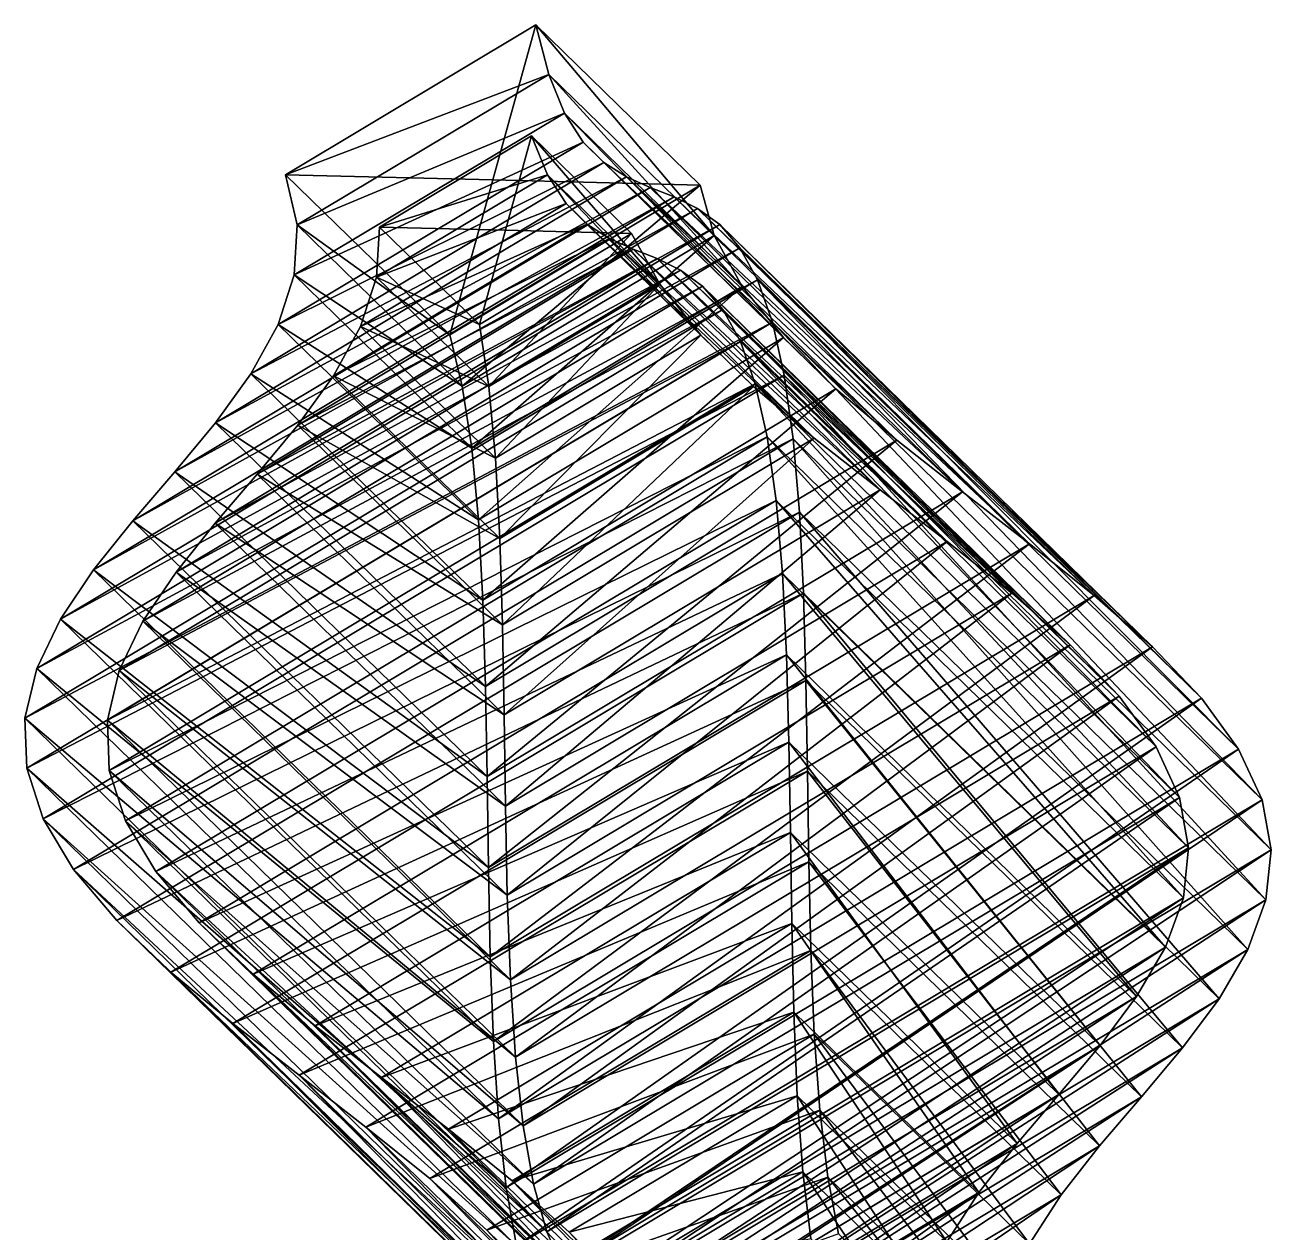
# Model space of a CAD drawing. Header units: metres. Extents: x -195 to 96, y -63 to 378.
# Drawn here: x -195.2 to 96.4, y 95.4 to 377.7 of the extents above; entities that cross this region are included whole.
import ezdxf

# ---------------------------------------------------------------- set-up
doc = ezdxf.new("R2010")
doc.units = ezdxf.units.M

msp = doc.modelspace()

# ---------------------------------------------------------------- linework, layer by layer
for points in [[(-72.63455, 366.15753, -1458.3612), (-134.2084, 342.68814, -1490.575), (-75.648544, 377.71954, -1470.4575), (-75.648445, 377.71964, -1470.4574)], [(-134.2084, 342.68814, -1490.575), (-85.699776, 341.45477, -1503.8406), (-75.648544, 377.71954, -1470.4575), (-75.648445, 377.71964, -1470.4574)], [(-75.648544, 377.71954, -1470.4575), (-85.699776, 341.45477, -1503.8406), (-37.19115, 340.2214, -1517.1061), (-37.19105, 340.2215, -1517.106)], [(-72.63455, 366.15753, -1458.3612), (-75.648544, 377.71954, -1470.4575), (-33.952053, 328.4399, -1505.2827), (-33.951954, 328.44, -1505.2826)], [(-33.952053, 328.4399, -1505.2827), (-75.648544, 377.71954, -1470.4575), (-37.19115, 340.2214, -1517.1061), (-37.19105, 340.2215, -1517.106)], [(-131.53717, 330.92105, -1478.5964), (-134.2084, 342.68814, -1490.575), (-72.63455, 366.15753, -1458.3612), (-72.63445, 366.15762, -1458.3611)], [(-68.92895, 357.0908, -1443.9678), (-131.53717, 330.92105, -1478.5964), (-72.63455, 366.15753, -1458.3612), (-72.63445, 366.15762, -1458.3611)], [(-68.92895, 357.0908, -1443.9678), (-72.63455, 366.15753, -1458.3612), (-27.375156, 316.5735, -1494.3723), (-27.375057, 316.57358, -1494.3722)], [(-27.375156, 316.5735, -1494.3723), (-72.63455, 366.15753, -1458.3612), (-33.952053, 328.4399, -1505.2827), (-33.951954, 328.44, -1505.2826)], [(-64.584305, 350.32968, -1427.452), (-132.20375, 319.23883, -1465.705), (-68.92895, 357.0908, -1443.9678), (-68.92885, 357.09088, -1443.9677)], [(-132.20375, 319.23883, -1465.705), (-131.53717, 330.92105, -1478.5964), (-68.92895, 357.0908, -1443.9678), (-68.92885, 357.09088, -1443.9677)], [(-64.584305, 350.32968, -1427.452), (-68.92895, 357.0908, -1443.9678), (-17.714214, 304.6287, -1484.3052), (-17.714115, 304.62878, -1484.305)], [(-17.714214, 304.6287, -1484.3052), (-68.92895, 357.0908, -1443.9678), (-27.375156, 316.5735, -1494.3723), (-27.375057, 316.57358, -1494.3722)], [(-59.698006, 345.52295, -1409.1372), (-135.95435, 307.63504, -1451.9702), (-64.584305, 350.32968, -1427.452), (-64.584206, 350.32977, -1427.4519)], [(-135.95435, 307.63504, -1451.9702), (-132.20375, 319.23883, -1465.705), (-64.584305, 350.32968, -1427.452), (-64.584206, 350.32977, -1427.4519)], [(-72.92507, 342.6728, -1457.24), (-112.25133, 330.4307, -1483.8704), (-76.63068, 351.73953, -1471.6334), (-76.63058, 351.73962, -1471.6333)], [(-112.25133, 330.4307, -1483.8704), (-82.74461, 329.68048, -1491.9396), (-76.63068, 351.73953, -1471.6334), (-76.63058, 351.73962, -1471.6333)], [(-76.63068, 351.73953, -1471.6334), (-82.74461, 329.68048, -1491.9396), (-53.2379, 328.93027, -1500.0088), (-53.2378, 328.93036, -1500.0087)], [(-72.92507, 342.6728, -1457.24), (-76.63068, 351.73953, -1471.6334), (-46.661003, 317.06384, -1489.0981), (-46.660904, 317.06393, -1489.098)], [(-46.661003, 317.06384, -1489.0981), (-76.63068, 351.73953, -1471.6334), (-53.2379, 328.93027, -1500.0088), (-53.2378, 328.93036, -1500.0087)], [(-59.698006, 345.52295, -1409.1372), (-64.584305, 350.32968, -1427.452), (-5.439102, 292.61743, -1474.9529), (-5.439002, 292.61752, -1474.9528)], [(-5.439102, 292.61743, -1474.9529), (-64.584305, 350.32968, -1427.452), (-17.714214, 304.6287, -1484.3052), (-17.714115, 304.62878, -1484.305)], [(-54.405342, 342.18228, -1389.4728), (-142.31914, 296.0977, -1437.5205), (-59.698006, 345.52295, -1409.1372), (-59.697906, 345.52304, -1409.1371)], [(-142.31914, 296.0977, -1437.5205), (-135.95435, 307.63504, -1451.9702), (-59.698006, 345.52295, -1409.1372), (-59.697906, 345.52304, -1409.1371)], [(-54.405342, 342.18228, -1389.4728), (-59.698006, 345.52295, -1409.1372), (8.797157, 280.5563, -1466.137), (8.797257, 280.5564, -1466.1368)], [(8.797157, 280.5563, -1466.137), (-59.698006, 345.52295, -1409.1372), (-5.439102, 292.61743, -1474.9529), (-5.439002, 292.61752, -1474.9528)], [(-48.870102, 339.7169, -1369.0027), (-150.64508, 284.6102, -1422.5345), (-54.405342, 342.18228, -1389.4728), (-54.405243, 342.18237, -1389.4727)], [(-150.64508, 284.6102, -1422.5345), (-142.31914, 296.0977, -1437.5205), (-54.405342, 342.18228, -1389.4728), (-54.405243, 342.18237, -1389.4727)], [(-131.53717, 330.92105, -1478.5964), (-95.75101, 305.19, -1537.2235), (-134.2084, 342.68814, -1490.575), (-134.2083, 342.68823, -1490.5748)], [(-95.75101, 305.19, -1537.2235), (-85.699776, 341.45477, -1503.8406), (-134.2084, 342.68814, -1490.575), (-134.2083, 342.68823, -1490.5748)], [(-68.58043, 335.9117, -1440.7244), (-112.9179, 318.74847, -1470.979), (-72.92507, 342.6728, -1457.24), (-72.92497, 342.67288, -1457.2399)], [(-112.9179, 318.74847, -1470.979), (-112.25133, 330.4307, -1483.8704), (-72.92507, 342.6728, -1457.24), (-72.92497, 342.67288, -1457.2399)], [(-37.19115, 340.2214, -1517.1061), (-85.699776, 341.45477, -1503.8406), (-95.75101, 305.19, -1537.2235), (-95.75091, 305.1901, -1537.2234)], [(-68.58043, 335.9117, -1440.7244), (-72.92507, 342.6728, -1457.24), (-37.00006, 305.11905, -1479.031), (-36.99996, 305.11914, -1479.0309)], [(-37.00006, 305.11905, -1479.031), (-72.92507, 342.6728, -1457.24), (-46.661003, 317.06384, -1489.0981), (-46.660904, 317.06393, -1489.098)], [(-48.870102, 339.7169, -1369.0027), (-54.405342, 342.18228, -1389.4728), (24.204117, 268.46542, -1457.6411), (24.204216, 268.4655, -1457.641)], [(24.204117, 268.46542, -1457.6411), (-54.405342, 342.18228, -1389.4728), (8.797157, 280.5563, -1466.137), (8.797257, 280.5564, -1466.1368)], [(-43.273064, 337.47446, -1348.3274), (-160.1417, 273.1525, -1407.2284), (-48.870102, 339.7169, -1369.0027), (-48.870003, 339.71698, -1369.0026)], [(-160.1417, 273.1525, -1407.2284), (-150.64508, 284.6102, -1422.5345), (-48.870102, 339.7169, -1369.0027), (-48.870003, 339.71698, -1369.0026)], [(-92.85468, 293.20343, -1525.518), (-37.19115, 340.2214, -1517.1061), (-95.75101, 305.19, -1537.2235), (-95.75091, 305.1901, -1537.2234)], [(-33.952053, 328.4399, -1505.2827), (-37.19115, 340.2214, -1517.1061), (-92.85468, 293.20343, -1525.518), (-92.85458, 293.20352, -1525.5178)], [(-43.273064, 337.47446, -1348.3274), (-48.870102, 339.7169, -1369.0027), (39.90931, 256.36694, -1449.2269), (39.90941, 256.36703, -1449.2268)], [(39.90931, 256.36694, -1449.2269), (-48.870102, 339.7169, -1369.0027), (24.204117, 268.46542, -1457.6411), (24.204216, 268.4655, -1457.641)], [(-37.799347, 334.78705, -1328.0615), (-169.93655, 261.7024, -1391.8408), (-43.273064, 337.47446, -1348.3274), (-43.272964, 337.47455, -1348.3273)], [(-169.93655, 261.7024, -1391.8408), (-160.1417, 273.1525, -1407.2284), (-43.273064, 337.47446, -1348.3274), (-43.272964, 337.47455, -1348.3273)], [(-63.69413, 331.10495, -1422.4094), (-116.6685, 307.14468, -1457.2443), (-68.58043, 335.9117, -1440.7244), (-68.58033, 335.9118, -1440.7242)], [(-116.6685, 307.14468, -1457.2443), (-112.9179, 318.74847, -1470.979), (-68.58043, 335.9117, -1440.7244), (-68.58033, 335.9118, -1440.7242)], [(-63.69413, 331.10495, -1422.4094), (-68.58043, 335.9117, -1440.7244), (-24.724949, 293.1078, -1469.6788), (-24.72485, 293.10788, -1469.6787)], [(-24.724949, 293.1078, -1469.6788), (-68.58043, 335.9117, -1440.7244), (-37.00006, 305.11905, -1479.031), (-36.99996, 305.11914, -1479.0309)], [(-37.799347, 334.78705, -1328.0615), (-43.273064, 337.47446, -1348.3274), (55.019367, 244.28358, -1440.6499), (55.019466, 244.28369, -1440.6498)], [(55.019367, 244.28358, -1440.6499), (-43.273064, 337.47446, -1348.3274), (39.90931, 256.36694, -1449.2269), (39.90941, 256.36703, -1449.2268)], [(-32.625412, 331.01807, -1308.7914), (-179.13629, 250.23714, -1376.6158), (-37.799347, 334.78705, -1328.0615), (-37.799248, 334.78714, -1328.0614)], [(-179.13629, 250.23714, -1376.6158), (-169.93655, 261.7024, -1391.8408), (-37.799347, 334.78705, -1328.0615), (-37.799248, 334.78714, -1328.0614)], [(-32.625412, 331.01807, -1308.7914), (-37.799347, 334.78705, -1328.0615), (68.68261, 232.23701, -1431.6772), (68.68271, 232.23712, -1431.6771)], [(68.68261, 232.23701, -1431.6772), (-37.799347, 334.78705, -1328.0615), (55.019367, 244.28358, -1440.6499), (55.019466, 244.28369, -1440.6498)], [(-27.906729, 325.6065, -1291.0333), (-186.88919, 238.73508, -1361.7865), (-32.625412, 331.01807, -1308.7914), (-32.625313, 331.01816, -1308.7913)], [(-186.88919, 238.73508, -1361.7865), (-179.13629, 250.23714, -1376.6158), (-32.625412, 331.01807, -1308.7914), (-32.625313, 331.01816, -1308.7913)], [(-132.20375, 319.23883, -1465.705), (-92.85468, 293.20343, -1525.518), (-131.53717, 330.92105, -1478.5964), (-131.53706, 330.92114, -1478.5963)], [(-92.85468, 293.20343, -1525.518), (-95.75101, 305.19, -1537.2235), (-131.53717, 330.92105, -1478.5964), (-131.53706, 330.92114, -1478.5963)], [(-58.401466, 327.7643, -1402.745), (-123.033295, 295.60736, -1442.7946), (-63.69413, 331.10495, -1422.4094), (-63.69403, 331.10504, -1422.4093)], [(-123.033295, 295.60736, -1442.7946), (-116.6685, 307.14468, -1457.2443), (-63.69413, 331.10495, -1422.4094), (-63.69403, 331.10504, -1422.4093)], [(-112.9179, 318.74847, -1470.979), (-88.85856, 307.62143, -1512.2457), (-112.25133, 330.4307, -1483.8704), (-112.25123, 330.4308, -1483.8702)], [(-88.85856, 307.62143, -1512.2457), (-82.74461, 329.68048, -1491.9396), (-112.25133, 330.4307, -1483.8704), (-112.25123, 330.4308, -1483.8702)], [(-53.2379, 328.93027, -1500.0088), (-82.74461, 329.68048, -1491.9396), (-88.85856, 307.62143, -1512.2457), (-88.85846, 307.62152, -1512.2456)], [(-58.401466, 327.7643, -1402.745), (-63.69413, 331.10495, -1422.4094), (-10.488689, 281.04666, -1460.8629), (-10.488589, 281.04675, -1460.8628)], [(-10.488689, 281.04666, -1460.8629), (-63.69413, 331.10495, -1422.4094), (-24.724949, 293.1078, -1469.6788), (-24.72485, 293.10788, -1469.6787)], [(-27.906729, 325.6065, -1291.0333), (-32.625412, 331.01807, -1308.7914), (80.14877, 220.24632, -1422.1038), (80.14887, 220.24643, -1422.1036)], [(80.14877, 220.24632, -1422.1038), (-32.625412, 331.01807, -1308.7914), (68.68261, 232.23701, -1431.6772), (68.68271, 232.23712, -1431.6771)], [(-52.866222, 325.2989, -1382.2749), (-131.35922, 284.11984, -1427.8086), (-58.401466, 327.7643, -1402.745), (-58.401367, 327.7644, -1402.7449)], [(-131.35922, 284.11984, -1427.8086), (-123.033295, 295.60736, -1442.7946), (-58.401466, 327.7643, -1402.745), (-58.401367, 327.7644, -1402.7449)], [(-90.64996, 278.72153, -1516.1094), (-33.952053, 328.4399, -1505.2827), (-92.85468, 293.20343, -1525.518), (-92.85458, 293.20352, -1525.5178)], [(-27.375156, 316.5735, -1494.3723), (-33.952053, 328.4399, -1505.2827), (-90.64996, 278.72153, -1516.1094), (-90.649864, 278.72162, -1516.1093)], [(-86.65384, 293.13953, -1502.8372), (-53.2379, 328.93027, -1500.0088), (-88.85856, 307.62143, -1512.2457), (-88.85846, 307.62152, -1512.2456)], [(-46.661003, 317.06384, -1489.0981), (-53.2379, 328.93027, -1500.0088), (-86.65384, 293.13953, -1502.8372), (-86.65374, 293.13962, -1502.837)], [(-52.866222, 325.2989, -1382.2749), (-58.401466, 327.7643, -1402.745), (4.9182663, 268.95575, -1452.3671), (4.9183664, 268.95584, -1452.367)], [(4.9182663, 268.95575, -1452.3671), (-58.401466, 327.7643, -1402.745), (-10.488689, 281.04666, -1460.8629), (-10.488589, 281.04675, -1460.8628)], [(-23.766861, 318.10663, -1275.1976), (-192.44504, 227.17717, -1347.5581), (-27.906729, 325.6065, -1291.0333), (-27.90663, 325.6066, -1291.0332)], [(-192.44504, 227.17717, -1347.5581), (-186.88919, 238.73508, -1361.7865), (-27.906729, 325.6065, -1291.0333), (-27.90663, 325.6066, -1291.0332)], [(-47.269188, 323.05646, -1361.5996), (-140.85583, 272.66214, -1412.5024), (-52.866222, 325.2989, -1382.2749), (-52.866123, 325.29898, -1382.2748)], [(-140.85583, 272.66214, -1412.5024), (-131.35922, 284.11984, -1427.8086), (-52.866222, 325.2989, -1382.2749), (-52.866123, 325.29898, -1382.2748)], [(-47.269188, 323.05646, -1361.5996), (-52.866222, 325.2989, -1382.2749), (20.623466, 256.8573, -1443.9529), (20.623566, 256.8574, -1443.9528)], [(20.623466, 256.8573, -1443.9529), (-52.866222, 325.2989, -1382.2749), (4.9182663, 268.95575, -1452.3671), (4.9183664, 268.95584, -1452.367)], [(-23.766861, 318.10663, -1275.1976), (-27.906729, 325.6065, -1291.0333), (88.82147, 208.32664, -1411.7665), (88.82157, 208.32675, -1411.7664)], [(88.82147, 208.32664, -1411.7665), (-27.906729, 325.6065, -1291.0333), (80.14877, 220.24632, -1422.1038), (80.14887, 220.24643, -1422.1036)], [(-41.79547, 320.36908, -1341.3337), (-150.65073, 261.21204, -1397.1149), (-47.269188, 323.05646, -1361.5996), (-47.26909, 323.05655, -1361.5995)], [(-150.65073, 261.21204, -1397.1149), (-140.85583, 272.66214, -1412.5024), (-47.269188, 323.05646, -1361.5996), (-47.26909, 323.05655, -1361.5995)], [(-41.79547, 320.36908, -1341.3337), (-47.269188, 323.05646, -1361.5996), (35.733524, 244.77394, -1435.3759), (35.733624, 244.77405, -1435.3757)], [(35.733524, 244.77394, -1435.3759), (-47.269188, 323.05646, -1361.5996), (20.623466, 256.8573, -1443.9529), (20.623566, 256.8574, -1443.9528)], [(-20.288816, 308.21887, -1261.56), (-195.2074, 215.54823, -1334.0936), (-23.766861, 318.10663, -1275.1976), (-23.766762, 318.10672, -1275.1975)], [(-195.2074, 215.54823, -1334.0936), (-192.44504, 227.17717, -1347.5581), (-23.766861, 318.10663, -1275.1976), (-23.766762, 318.10672, -1275.1975)], [(-36.621536, 316.60007, -1322.0637), (-159.85045, 249.74678, -1381.8899), (-41.79547, 320.36908, -1341.3337), (-41.795372, 320.36917, -1341.3336)], [(-159.85045, 249.74678, -1381.8899), (-150.65073, 261.21204, -1397.1149), (-41.79547, 320.36908, -1341.3337), (-41.795372, 320.36917, -1341.3336)], [(-135.95435, 307.63504, -1451.9702), (-90.64996, 278.72153, -1516.1094), (-132.20375, 319.23883, -1465.705), (-132.20364, 319.23892, -1465.7048)], [(-90.64996, 278.72153, -1516.1094), (-92.85468, 293.20343, -1525.518), (-132.20375, 319.23883, -1465.705), (-132.20364, 319.23892, -1465.7048)], [(-116.6685, 307.14468, -1457.2443), (-86.65384, 293.13953, -1502.8372), (-112.9179, 318.74847, -1470.979), (-112.9178, 318.74857, -1470.9789)], [(-86.65384, 293.13953, -1502.8372), (-88.85856, 307.62143, -1512.2457), (-112.9179, 318.74847, -1470.979), (-112.9178, 318.74857, -1470.9789)], [(-36.621536, 316.60007, -1322.0637), (-41.79547, 320.36908, -1341.3337), (49.396767, 232.72737, -1426.4032), (49.396866, 232.72748, -1426.4031)], [(49.396767, 232.72737, -1426.4032), (-41.79547, 320.36908, -1341.3337), (35.733524, 244.77394, -1435.3759), (35.733624, 244.77405, -1435.3757)], [(-20.288816, 308.21887, -1261.56), (-23.766861, 318.10663, -1275.1976), (94.30012, 196.48819, -1400.5555), (94.30022, 196.4883, -1400.5554)], [(94.30012, 196.48819, -1400.5555), (-23.766861, 318.10663, -1275.1976), (88.82147, 208.32664, -1411.7665), (88.82157, 208.32675, -1411.7664)], [(-31.902853, 311.18854, -1304.3055), (-167.60336, 238.24474, -1367.0605), (-36.621536, 316.60007, -1322.0637), (-36.621437, 316.60016, -1322.0636)], [(-167.60336, 238.24474, -1367.0605), (-159.85045, 249.74678, -1381.8899), (-36.621536, 316.60007, -1322.0637), (-36.621437, 316.60016, -1322.0636)], [(-89.08426, 261.93405, -1508.8232), (-27.375156, 316.5735, -1494.3723), (-90.64996, 278.72153, -1516.1094), (-90.649864, 278.72162, -1516.1093)], [(-17.714214, 304.6287, -1484.3052), (-27.375156, 316.5735, -1494.3723), (-89.08426, 261.93405, -1508.8232), (-89.08416, 261.93414, -1508.8231)], [(-85.088135, 276.35202, -1495.551), (-46.661003, 317.06384, -1489.0981), (-86.65384, 293.13953, -1502.8372), (-86.65374, 293.13962, -1502.837)], [(-37.00006, 305.11905, -1479.031), (-46.661003, 317.06384, -1489.0981), (-85.088135, 276.35202, -1495.551), (-85.088036, 276.3521, -1495.5509)], [(-31.902853, 311.18854, -1304.3055), (-36.621536, 316.60007, -1322.0637), (60.862923, 220.73666, -1416.8298), (60.86302, 220.73677, -1416.8297)], [(60.862923, 220.73666, -1416.8298), (-36.621536, 316.60007, -1322.0637), (49.396767, 232.72737, -1426.4032), (49.396866, 232.72748, -1426.4031)], [(-27.762985, 303.68863, -1288.4698), (-173.15918, 226.68681, -1352.8322), (-31.902853, 311.18854, -1304.3055), (-31.902754, 311.18863, -1304.3054)], [(-173.15918, 226.68681, -1352.8322), (-167.60336, 238.24474, -1367.0605), (-31.902853, 311.18854, -1304.3055), (-31.902754, 311.18863, -1304.3054)], [(-27.762985, 303.68863, -1288.4698), (-31.902853, 311.18854, -1304.3055), (69.53563, 208.81699, -1406.4924), (69.53573, 208.8171, -1406.4923)], [(69.53563, 208.81699, -1406.4924), (-31.902853, 311.18854, -1304.3055), (60.862923, 220.73666, -1416.8298), (60.86302, 220.73677, -1416.8297)], [(-194.77573, 203.8381, -1321.5026), (-195.2074, 215.54823, -1334.0936), (-20.288816, 308.21887, -1261.56), (-20.288717, 308.21896, -1261.5599)], [(-17.509237, 295.81104, -1250.2422), (-194.77573, 203.8381, -1321.5026), (-20.288816, 308.21887, -1261.56), (-20.288717, 308.21896, -1261.5599)], [(-142.31914, 296.0977, -1437.5205), (-89.08426, 261.93405, -1508.8232), (-135.95435, 307.63504, -1451.9702), (-135.95424, 307.63513, -1451.9701)], [(-89.08426, 261.93405, -1508.8232), (-90.64996, 278.72153, -1516.1094), (-135.95435, 307.63504, -1451.9702), (-135.95424, 307.63513, -1451.9701)], [(-123.033295, 295.60736, -1442.7946), (-85.088135, 276.35202, -1495.551), (-116.6685, 307.14468, -1457.2443), (-116.6684, 307.14478, -1457.2441)], [(-85.088135, 276.35202, -1495.551), (-86.65384, 293.13953, -1502.8372), (-116.6685, 307.14468, -1457.2443), (-116.6684, 307.14478, -1457.2441)], [(-17.509237, 295.81104, -1250.2422), (-20.288816, 308.21887, -1261.56), (96.40788, 184.73543, -1388.4229), (96.40798, 184.73553, -1388.4227)], [(96.40788, 184.73543, -1388.4229), (-20.288816, 308.21887, -1261.56), (94.30012, 196.48819, -1400.5555), (94.30022, 196.4883, -1400.5554)], [(-24.28494, 293.80087, -1274.8323), (-175.92155, 215.05788, -1339.3677), (-27.762985, 303.68863, -1288.4698), (-27.762886, 303.68872, -1288.4697)], [(-175.92155, 215.05788, -1339.3677), (-173.15918, 226.68681, -1352.8322), (-27.762985, 303.68863, -1288.4698), (-27.762886, 303.68872, -1288.4697)], [(-88.06024, 243.19221, -1503.3362), (-17.714214, 304.6287, -1484.3052), (-89.08426, 261.93405, -1508.8232), (-89.08416, 261.93414, -1508.8231)], [(-5.439102, 292.61743, -1474.9529), (-17.714214, 304.6287, -1484.3052), (-88.06024, 243.19221, -1503.3362), (-88.06014, 243.19232, -1503.336)], [(-84.06412, 257.6102, -1490.064), (-37.00006, 305.11905, -1479.031), (-85.088135, 276.35202, -1495.551), (-85.088036, 276.3521, -1495.5509)], [(-24.724949, 293.1078, -1469.6788), (-37.00006, 305.11905, -1479.031), (-84.06412, 257.6102, -1490.064), (-84.06402, 257.6103, -1490.0638)], [(-24.28494, 293.80087, -1274.8323), (-27.762985, 303.68863, -1288.4698), (75.014275, 196.97853, -1395.2815), (75.01437, 196.97864, -1395.2814)], [(75.014275, 196.97853, -1395.2815), (-27.762985, 303.68863, -1288.4698), (69.53563, 208.81699, -1406.4924), (69.53573, 208.8171, -1406.4923)], [(-190.97316, 192.04225, -1309.8333), (-194.77573, 203.8381, -1321.5026), (-17.509237, 295.81104, -1250.2422), (-17.509138, 295.81113, -1250.2421)], [(-15.415817, 280.92755, -1241.2034), (-190.97316, 192.04225, -1309.8333), (-17.509237, 295.81104, -1250.2422), (-17.509138, 295.81113, -1250.2421)], [(-150.64508, 284.6102, -1422.5345), (-88.06024, 243.19221, -1503.3362), (-142.31914, 296.0977, -1437.5205), (-142.31903, 296.09778, -1437.5204)], [(-88.06024, 243.19221, -1503.3362), (-89.08426, 261.93405, -1508.8232), (-142.31914, 296.0977, -1437.5205), (-142.31903, 296.09778, -1437.5204)], [(-131.35922, 284.11984, -1427.8086), (-84.06412, 257.6102, -1490.064), (-123.033295, 295.60736, -1442.7946), (-123.033195, 295.60745, -1442.7944)], [(-84.06412, 257.6102, -1490.064), (-85.088135, 276.35202, -1495.551), (-123.033295, 295.60736, -1442.7946), (-123.033195, 295.60745, -1442.7944)], [(-15.415817, 280.92755, -1241.2034), (-17.509237, 295.81104, -1250.2422), (95.20416, 173.06686, -1375.3845), (95.20426, 173.06697, -1375.3844)], [(95.20416, 173.06686, -1375.3845), (-17.509237, 295.81104, -1250.2422), (96.40788, 184.73543, -1388.4229), (96.40798, 184.73553, -1388.4227)], [(-175.48987, 203.34775, -1326.7766), (-175.92155, 215.05788, -1339.3677), (-24.28494, 293.80087, -1274.8323), (-24.284842, 293.80096, -1274.8322)], [(-21.505362, 281.39307, -1263.5145), (-175.48987, 203.34775, -1326.7766), (-24.28494, 293.80087, -1274.8323), (-24.284842, 293.80096, -1274.8322)], [(-87.44258, 222.9842, -1499.1987), (-5.439102, 292.61743, -1474.9529), (-88.06024, 243.19221, -1503.3362), (-88.06014, 243.19232, -1503.336)], [(8.797157, 280.5563, -1466.137), (-5.439102, 292.61743, -1474.9529), (-87.44258, 222.9842, -1499.1987), (-87.44248, 222.98431, -1499.1986)], [(-83.44646, 237.40219, -1485.9265), (-24.724949, 293.1078, -1469.6788), (-84.06412, 257.6102, -1490.064), (-84.06402, 257.6103, -1490.0638)], [(-10.488689, 281.04666, -1460.8629), (-24.724949, 293.1078, -1469.6788), (-83.44646, 237.40219, -1485.9265), (-83.44636, 237.4023, -1485.9264)], [(-21.505362, 281.39307, -1263.5145), (-24.28494, 293.80087, -1274.8323), (77.12204, 185.22578, -1383.1488), (77.12214, 185.22589, -1383.1487)], [(77.12204, 185.22578, -1383.1488), (-24.28494, 293.80087, -1274.8323), (75.014275, 196.97853, -1395.2815), (75.01437, 196.97864, -1395.2814)], [(-160.1417, 273.1525, -1407.2284), (-87.44258, 222.9842, -1499.1987), (-150.64508, 284.6102, -1422.5345), (-150.64497, 284.6103, -1422.5344)], [(-87.44258, 222.9842, -1499.1987), (-88.06024, 243.19221, -1503.3362), (-150.64508, 284.6102, -1422.5345), (-150.64497, 284.6103, -1422.5344)], [(-140.85583, 272.66214, -1412.5024), (-83.44646, 237.40219, -1485.9265), (-131.35922, 284.11984, -1427.8086), (-131.35912, 284.11993, -1427.8085)], [(-83.44646, 237.40219, -1485.9265), (-84.06412, 257.6102, -1490.064), (-131.35922, 284.11984, -1427.8086), (-131.35912, 284.11993, -1427.8085)], [(-183.8591, 180.1622, -1299.0697), (-190.97316, 192.04225, -1309.8333), (-15.415817, 280.92755, -1241.2034), (-15.415717, 280.92764, -1241.2032)], [(-13.948177, 263.7863, -1234.2429), (-183.8591, 180.1622, -1299.0697), (-15.415817, 280.92755, -1241.2034), (-15.415717, 280.92764, -1241.2032)], [(-171.6873, 191.5519, -1315.1074), (-175.48987, 203.34775, -1326.7766), (-21.505362, 281.39307, -1263.5145), (-21.505262, 281.39316, -1263.5144)], [(-19.411942, 266.50958, -1254.4756), (-171.6873, 191.5519, -1315.1074), (-21.505362, 281.39307, -1263.5145), (-21.505262, 281.39316, -1263.5144)], [(-87.06748, 201.90103, -1495.867), (8.797157, 280.5563, -1466.137), (-87.44258, 222.9842, -1499.1987), (-87.44248, 222.98431, -1499.1986)], [(24.204117, 268.46542, -1457.6411), (8.797157, 280.5563, -1466.137), (-87.06748, 201.90103, -1495.867), (-87.06738, 201.90114, -1495.8668)], [(-83.07136, 216.31902, -1482.5947), (-10.488689, 281.04666, -1460.8629), (-83.44646, 237.40219, -1485.9265), (-83.44636, 237.4023, -1485.9264)], [(4.9182663, 268.95575, -1452.3671), (-10.488689, 281.04666, -1460.8629), (-83.07136, 216.31902, -1482.5947), (-83.07126, 216.31912, -1482.5946)], [(-19.411942, 266.50958, -1254.4756), (-21.505362, 281.39307, -1263.5145), (75.918304, 173.5572, -1370.1105), (75.9184, 173.55731, -1370.1104)], [(75.918304, 173.5572, -1370.1105), (-21.505362, 281.39307, -1263.5145), (77.12204, 185.22578, -1383.1488), (77.12214, 185.22589, -1383.1487)], [(-13.948177, 263.7863, -1234.2429), (-15.415817, 280.92755, -1241.2034), (90.98032, 161.4751, -1361.5204), (90.98042, 161.4752, -1361.5203)], [(90.98032, 161.4751, -1361.5204), (-15.415817, 280.92755, -1241.2034), (95.20416, 173.06686, -1375.3845), (95.20426, 173.06697, -1375.3844)], [(-169.93655, 261.7024, -1391.8408), (-87.06748, 201.90103, -1495.867), (-160.1417, 273.1525, -1407.2284), (-160.14159, 273.1526, -1407.2283)], [(-87.06748, 201.90103, -1495.867), (-87.44258, 222.9842, -1499.1987), (-160.1417, 273.1525, -1407.2284), (-160.14159, 273.1526, -1407.2283)], [(-150.65073, 261.21204, -1397.1149), (-83.07136, 216.31902, -1482.5947), (-140.85583, 272.66214, -1412.5024), (-140.85573, 272.66223, -1412.5023)], [(-83.07136, 216.31902, -1482.5947), (-83.44646, 237.40219, -1485.9265), (-140.85583, 272.66214, -1412.5024), (-140.85573, 272.66223, -1412.5023)], [(-86.754196, 180.59488, -1492.7404), (24.204117, 268.46542, -1457.6411), (-87.06748, 201.90103, -1495.867), (-87.06738, 201.90114, -1495.8668)], [(39.90931, 256.36694, -1449.2269), (24.204117, 268.46542, -1457.6411), (-86.754196, 180.59488, -1492.7404), (-86.7541, 180.59499, -1492.7402)], [(-82.75807, 195.01288, -1479.4681), (4.9182663, 268.95575, -1452.3671), (-83.07136, 216.31902, -1482.5947), (-83.07126, 216.31912, -1482.5946)], [(20.623466, 256.8573, -1443.9529), (4.9182663, 268.95575, -1452.3671), (-82.75807, 195.01288, -1479.4681), (-82.75797, 195.01299, -1479.468)], [(-164.57326, 179.67184, -1304.3438), (-171.6873, 191.5519, -1315.1074), (-19.411942, 266.50958, -1254.4756), (-19.411842, 266.50967, -1254.4755)], [(-17.944302, 249.36832, -1247.5151), (-164.57326, 179.67184, -1304.3438), (-19.411942, 266.50958, -1254.4756), (-19.411842, 266.50967, -1254.4755)], [(-17.944302, 249.36832, -1247.5151), (-19.411942, 266.50958, -1254.4756), (71.69447, 161.96545, -1356.2463), (71.69457, 161.96556, -1356.2462)], [(71.69447, 161.96545, -1356.2463), (-19.411942, 266.50958, -1254.4756), (75.918304, 173.5572, -1370.1105), (75.9184, 173.55731, -1370.1104)], [(-173.72495, 168.20538, -1289.132), (-183.8591, 180.1622, -1299.0697), (-13.948177, 263.7863, -1234.2429), (-13.948077, 263.78638, -1234.2428)], [(-13.002087, 244.76326, -1229.0146), (-173.72495, 168.20538, -1289.132), (-13.948177, 263.7863, -1234.2429), (-13.948077, 263.78638, -1234.2428)], [(-13.002087, 244.76326, -1229.0146), (-13.948177, 263.7863, -1234.2429), (84.23941, 149.94731, -1346.9679), (84.23951, 149.94742, -1346.9678)], [(84.23941, 149.94731, -1346.9679), (-13.948177, 263.7863, -1234.2429), (90.98032, 161.4751, -1361.5204), (90.98042, 161.4752, -1361.5203)], [(-179.13629, 250.23714, -1376.6158), (-86.754196, 180.59488, -1492.7404), (-169.93655, 261.7024, -1391.8408), (-169.93645, 261.70248, -1391.8407)], [(-86.754196, 180.59488, -1492.7404), (-87.06748, 201.90103, -1495.867), (-169.93655, 261.7024, -1391.8408), (-169.93645, 261.70248, -1391.8407)], [(-159.85045, 249.74678, -1381.8899), (-82.75807, 195.01288, -1479.4681), (-150.65073, 261.21204, -1397.1149), (-150.65062, 261.21213, -1397.1147)], [(-82.75807, 195.01288, -1479.4681), (-83.07136, 216.31902, -1482.5947), (-150.65073, 261.21204, -1397.1149), (-150.65062, 261.21213, -1397.1147)], [(-82.32146, 174.15164, -1475.932), (20.623466, 256.8573, -1443.9529), (-82.75807, 195.01288, -1479.4681), (-82.75797, 195.01299, -1479.468)], [(35.733524, 244.77394, -1435.3759), (20.623466, 256.8573, -1443.9529), (-82.32146, 174.15164, -1475.932), (-82.32136, 174.15175, -1475.9319)], [(-86.31758, 159.73366, -1489.2042), (39.90931, 256.36694, -1449.2269), (-86.754196, 180.59488, -1492.7404), (-86.7541, 180.59499, -1492.7402)], [(55.019367, 244.28358, -1440.6499), (39.90931, 256.36694, -1449.2269), (-86.31758, 159.73366, -1489.2042), (-86.31748, 159.73376, -1489.2041)], [(-186.88919, 238.73508, -1361.7865), (-86.31758, 159.73366, -1489.2042), (-179.13629, 250.23714, -1376.6158), (-179.13618, 250.23724, -1376.6157)], [(-86.31758, 159.73366, -1489.2042), (-86.754196, 180.59488, -1492.7404), (-179.13629, 250.23714, -1376.6158), (-179.13618, 250.23724, -1376.6157)], [(-167.60336, 238.24474, -1367.0605), (-82.32146, 174.15164, -1475.932), (-159.85045, 249.74678, -1381.8899), (-159.85034, 249.74689, -1381.8898)], [(-154.43909, 167.71503, -1294.406), (-164.57326, 179.67184, -1304.3438), (-17.944302, 249.36832, -1247.5151), (-17.944202, 249.36842, -1247.515)], [(-82.32146, 174.15164, -1475.932), (-82.75807, 195.01288, -1479.4681), (-159.85045, 249.74678, -1381.8899), (-159.85034, 249.74689, -1381.8898)], [(-16.99821, 230.34528, -1242.2869), (-154.43909, 167.71503, -1294.406), (-17.944302, 249.36832, -1247.5151), (-17.944202, 249.36842, -1247.515)], [(-16.99821, 230.34528, -1242.2869), (-17.944302, 249.36832, -1247.5151), (64.95357, 150.43767, -1341.6938), (64.95367, 150.43777, -1341.6937)], [(64.95357, 150.43767, -1341.6938), (-17.944302, 249.36832, -1247.5151), (71.69447, 161.96545, -1356.2463), (71.69457, 161.96556, -1356.2462)], [(-161.07368, 156.18454, -1279.8826), (-173.72495, 168.20538, -1289.132), (-13.002087, 244.76326, -1229.0146), (-13.0019865, 244.76337, -1229.0145)], [(-12.436779, 224.36636, -1225.0511), (-161.07368, 156.18454, -1279.8826), (-13.002087, 244.76326, -1229.0146), (-13.0019865, 244.76337, -1229.0145)], [(-85.58119, 139.95404, -1484.6724), (55.019367, 244.28358, -1440.6499), (-86.31758, 159.73366, -1489.2042), (-86.31748, 159.73376, -1489.2041)], [(68.68261, 232.23701, -1431.6772), (55.019367, 244.28358, -1440.6499), (-85.58119, 139.95404, -1484.6724), (-85.58109, 139.95415, -1484.6722)], [(-81.58506, 154.37204, -1471.4001), (35.733524, 244.77394, -1435.3759), (-82.32146, 174.15164, -1475.932), (-82.32136, 174.15175, -1475.9319)], [(49.396767, 232.72737, -1426.4032), (35.733524, 244.77394, -1435.3759), (-81.58506, 154.37204, -1471.4001), (-81.58496, 154.37215, -1471.4)], [(-12.436779, 224.36636, -1225.0511), (-13.002087, 244.76326, -1229.0146), (75.6608, 138.46626, -1331.9128), (75.6609, 138.46637, -1331.9127)], [(75.6608, 138.46626, -1331.9128), (-13.002087, 244.76326, -1229.0146), (84.23941, 149.94731, -1346.9679), (84.23951, 149.94742, -1346.9678)], [(-192.44504, 227.17717, -1347.5581), (-85.58119, 139.95404, -1484.6724), (-186.88919, 238.73508, -1361.7865), (-186.88908, 238.73518, -1361.7864)], [(-85.58119, 139.95404, -1484.6724), (-86.31758, 159.73366, -1489.2042), (-186.88919, 238.73508, -1361.7865), (-186.88908, 238.73518, -1361.7864)], [(-173.15918, 226.68681, -1352.8322), (-81.58506, 154.37204, -1471.4001), (-167.60336, 238.24474, -1367.0605), (-167.60326, 238.24484, -1367.0604)], [(-81.58506, 154.37204, -1471.4001), (-82.32146, 174.15164, -1475.932), (-167.60336, 238.24474, -1367.0605), (-167.60326, 238.24484, -1367.0604)], [(-84.38955, 121.81697, -1478.6287), (68.68261, 232.23701, -1431.6772), (-85.58119, 139.95404, -1484.6724), (-85.58109, 139.95415, -1484.6722)], [(80.14877, 220.24632, -1422.1038), (68.68261, 232.23701, -1431.6772), (-84.38955, 121.81697, -1478.6287), (-84.38945, 121.81707, -1478.6285)], [(-80.39342, 136.23495, -1465.3563), (49.396767, 232.72737, -1426.4032), (-81.58506, 154.37204, -1471.4001), (-81.58496, 154.37215, -1471.4)], [(60.862923, 220.73666, -1416.8298), (49.396767, 232.72737, -1426.4032), (-80.39342, 136.23495, -1465.3563), (-80.39332, 136.23506, -1465.3562)], [(-141.78784, 155.6942, -1285.1566), (-154.43909, 167.71503, -1294.406), (-16.99821, 230.34528, -1242.2869), (-16.998112, 230.34538, -1242.2867)], [(-16.432903, 209.9484, -1238.3234), (-141.78784, 155.6942, -1285.1566), (-16.99821, 230.34528, -1242.2869), (-16.998112, 230.34538, -1242.2867)], [(-16.432903, 209.9484, -1238.3234), (-16.99821, 230.34528, -1242.2869), (56.374958, 138.95662, -1326.6387), (56.375057, 138.95673, -1326.6385)], [(56.374958, 138.95662, -1326.6387), (-16.99821, 230.34528, -1242.2869), (64.95357, 150.43767, -1341.6938), (64.95367, 150.43777, -1341.6937)], [(-195.2074, 215.54823, -1334.0936), (-84.38955, 121.81697, -1478.6287), (-192.44504, 227.17717, -1347.5581), (-192.44493, 227.17728, -1347.558)], [(-84.38955, 121.81697, -1478.6287), (-85.58119, 139.95404, -1484.6724), (-192.44504, 227.17717, -1347.5581), (-192.44493, 227.17728, -1347.558)], [(-175.92155, 215.05788, -1339.3677), (-80.39342, 136.23495, -1465.3563), (-173.15918, 226.68681, -1352.8322), (-173.15907, 226.68692, -1352.832)], [(-80.39342, 136.23495, -1465.3563), (-81.58506, 154.37204, -1471.4001), (-173.15918, 226.68681, -1352.8322), (-173.15907, 226.68692, -1352.832)], [(-146.58476, 144.11699, -1271.1357), (-161.07368, 156.18454, -1279.8826), (-12.436779, 224.36636, -1225.0511), (-12.436679, 224.36647, -1225.051)], [(-12.084797, 203.19981, -1221.796), (-146.58476, 144.11699, -1271.1357), (-12.436779, 224.36636, -1225.0511), (-12.436679, 224.36647, -1225.051)], [(-12.084797, 203.19981, -1221.796), (-12.436779, 224.36636, -1225.0511), (66.05265, 127.0114, -1316.5762), (66.05275, 127.0115, -1316.576)], [(66.05265, 127.0114, -1316.5762), (-12.436779, 224.36636, -1225.0511), (75.6608, 138.46626, -1331.9128), (75.6609, 138.46637, -1331.9127)], [(-82.61909, 105.768265, -1470.6624), (80.14877, 220.24632, -1422.1038), (-84.38955, 121.81697, -1478.6287), (-84.38945, 121.81707, -1478.6285)], [(88.82147, 208.32664, -1411.7665), (80.14877, 220.24632, -1422.1038), (-82.61909, 105.768265, -1470.6624), (-82.61899, 105.768364, -1470.6622)], [(-78.622955, 120.18625, -1457.3901), (60.862923, 220.73666, -1416.8298), (-80.39342, 136.23495, -1465.3563), (-80.39332, 136.23506, -1465.3562)], [(69.53563, 208.81699, -1406.4924), (60.862923, 220.73666, -1416.8298), (-78.622955, 120.18625, -1457.3901), (-78.622856, 120.18635, -1457.39)], [(-194.77573, 203.8381, -1321.5026), (-82.61909, 105.768265, -1470.6624), (-195.2074, 215.54823, -1334.0936), (-195.20729, 215.54834, -1334.0935)], [(-82.61909, 105.768265, -1470.6624), (-84.38955, 121.81697, -1478.6287), (-195.2074, 215.54823, -1334.0936), (-195.20729, 215.54834, -1334.0935)], [(-175.48987, 203.34775, -1326.7766), (-78.622955, 120.18625, -1457.3901), (-175.92155, 215.05788, -1339.3677), (-175.92145, 215.05798, -1339.3676)], [(-78.622955, 120.18625, -1457.3901), (-80.39342, 136.23495, -1465.3563), (-175.92155, 215.05788, -1339.3677), (-175.92145, 215.05798, -1339.3676)], [(-127.29892, 143.62663, -1276.4098), (-141.78784, 155.6942, -1285.1566), (-16.432903, 209.9484, -1238.3234), (-16.432804, 209.9485, -1238.3232)], [(-16.080921, 188.78183, -1235.0684), (-127.29892, 143.62663, -1276.4098), (-16.432903, 209.9484, -1238.3234), (-16.432804, 209.9485, -1238.3232)], [(-80.1868, 92.10743, -1460.498), (88.82147, 208.32664, -1411.7665), (-82.61909, 105.768265, -1470.6624), (-82.61899, 105.768364, -1470.6622)], [(94.30012, 196.48819, -1400.5555), (88.82147, 208.32664, -1411.7665), (-80.1868, 92.10743, -1460.498), (-80.1867, 92.10753, -1460.4979)], [(-76.190674, 106.52542, -1447.2258), (69.53563, 208.81699, -1406.4924), (-78.622955, 120.18625, -1457.3901), (-78.622856, 120.18635, -1457.39)], [(75.014275, 196.97853, -1395.2815), (69.53563, 208.81699, -1406.4924), (-76.190674, 106.52542, -1447.2258), (-76.190575, 106.52552, -1447.2257)], [(-16.080921, 188.78183, -1235.0684), (-16.432903, 209.9484, -1238.3234), (46.766808, 127.501755, -1311.3021), (46.766907, 127.501854, -1311.302)], [(46.766808, 127.501755, -1311.3021), (-16.432903, 209.9484, -1238.3234), (56.374958, 138.95662, -1326.6387), (56.375057, 138.95673, -1326.6385)], [(-190.97316, 192.04225, -1309.8333), (-80.1868, 92.10743, -1460.498), (-194.77573, 203.8381, -1321.5026), (-194.77562, 203.83821, -1321.5024)], [(-80.1868, 92.10743, -1460.498), (-82.61909, 105.768265, -1470.6624), (-194.77573, 203.8381, -1321.5026), (-194.77562, 203.83821, -1321.5024)], [(-171.6873, 191.5519, -1315.1074), (-76.190674, 106.52542, -1447.2258), (-175.48987, 203.34775, -1326.7766), (-175.48976, 203.34785, -1326.7765)], [(-76.190674, 106.52542, -1447.2258), (-78.622955, 120.18625, -1457.3901), (-175.48987, 203.34775, -1326.7766), (-175.48976, 203.34785, -1326.7765)], [(-131.06628, 132.02327, -1262.6704), (-146.58476, 144.11699, -1271.1357), (-12.084797, 203.19981, -1221.796), (-12.084697, 203.19992, -1221.7959)], [(-11.763742, 181.92166, -1218.6437), (-131.06628, 132.02327, -1262.6704), (-12.084797, 203.19981, -1221.796), (-12.084697, 203.19992, -1221.7959)], [(-11.763742, 181.92166, -1218.6437), (-12.084797, 203.19981, -1221.796), (56.29524, 115.56032, -1301.1987), (56.295338, 115.56042, -1301.1986)], [(56.29524, 115.56032, -1301.1987), (-12.084797, 203.19981, -1221.796), (66.05265, 127.0114, -1316.5762), (66.05275, 127.0115, -1316.576)], [(-77.056046, 80.96664, -1448.0139), (94.30012, 196.48819, -1400.5555), (-80.1868, 92.10743, -1460.498), (-80.1867, 92.10753, -1460.4979)], [(96.40788, 184.73543, -1388.4229), (94.30012, 196.48819, -1400.5555), (-77.056046, 80.96664, -1448.0139), (-77.05595, 80.966736, -1448.0138)], [(-73.05992, 95.38463, -1434.7417), (75.014275, 196.97853, -1395.2815), (-76.190674, 106.52542, -1447.2258), (-76.190575, 106.52552, -1447.2257)], [(77.12204, 185.22578, -1383.1488), (75.014275, 196.97853, -1395.2815), (-73.05992, 95.38463, -1434.7417), (-73.05982, 95.38473, -1434.7416)], [(-183.8591, 180.1622, -1299.0697), (-77.056046, 80.96664, -1448.0139), (-190.97316, 192.04225, -1309.8333), (-190.97305, 192.04236, -1309.8331)], [(-77.056046, 80.96664, -1448.0139), (-80.1868, 92.10743, -1460.498), (-190.97316, 192.04225, -1309.8333), (-190.97305, 192.04236, -1309.8331)], [(-164.57326, 179.67184, -1304.3438), (-73.05992, 95.38463, -1434.7417), (-171.6873, 191.5519, -1315.1074), (-171.6872, 191.552, -1315.1073)], [(-73.05992, 95.38463, -1434.7417), (-76.190674, 106.52542, -1447.2258), (-171.6873, 191.5519, -1315.1074), (-171.6872, 191.552, -1315.1073)], [(-111.78043, 131.53291, -1267.9445), (-127.29892, 143.62663, -1276.4098), (-16.080921, 188.78183, -1235.0684), (-16.080822, 188.78194, -1235.0682)], [(-15.759866, 167.50368, -1231.916), (-111.78043, 131.53291, -1267.9445), (-16.080921, 188.78183, -1235.0684), (-16.080822, 188.78194, -1235.0682)], [(-15.759866, 167.50368, -1231.916), (-16.080921, 188.78183, -1235.0684), (37.009388, 116.050674, -1295.9247), (37.009487, 116.05077, -1295.9246)], [(37.009388, 116.050674, -1295.9247), (-16.080921, 188.78183, -1235.0684), (46.766808, 127.501755, -1311.3021), (46.766907, 127.501854, -1311.302)], [(-73.239136, 72.3015, -1433.2509), (96.40788, 184.73543, -1388.4229), (-77.056046, 80.96664, -1448.0139), (-77.05595, 80.966736, -1448.0138)], [(95.20416, 173.06686, -1375.3845), (96.40788, 184.73543, -1388.4229), (-73.239136, 72.3015, -1433.2509), (-73.23904, 72.3016, -1433.2507)], [(-69.24301, 86.71948, -1419.9786), (77.12204, 185.22578, -1383.1488), (-73.05992, 95.38463, -1434.7417), (-73.05982, 95.38473, -1434.7416)], [(75.918304, 173.5572, -1370.1105), (77.12204, 185.22578, -1383.1488), (-69.24301, 86.71948, -1419.9786), (-69.24291, 86.71958, -1419.9785)], [(-115.39853, 119.925735, -1254.246), (-131.06628, 132.02327, -1262.6704), (-11.763742, 181.92166, -1218.6437), (-11.763642, 181.92177, -1218.6436)], [(-11.289048, 161.19783, -1214.9811), (-115.39853, 119.925735, -1254.246), (-11.763742, 181.92166, -1218.6437), (-11.763642, 181.92177, -1218.6436)], [(-11.289048, 161.19783, -1214.9811), (-11.763742, 181.92166, -1218.6437), (47.279305, 104.090385, -1286.024), (47.279404, 104.090485, -1286.0239)], [(47.279305, 104.090385, -1286.024), (-11.763742, 181.92166, -1218.6437), (56.29524, 115.56032, -1301.1987), (56.295338, 115.56042, -1301.1986)], [(-173.72495, 168.20538, -1289.132), (-73.239136, 72.3015, -1433.2509), (-183.8591, 180.1622, -1299.0697), (-183.859, 180.16231, -1299.0696)], [(-73.239136, 72.3015, -1433.2509), (-77.056046, 80.96664, -1448.0139), (-183.8591, 180.1622, -1299.0697), (-183.859, 180.16231, -1299.0696)], [(-154.43909, 167.71503, -1294.406), (-69.24301, 86.71948, -1419.9786), (-164.57326, 179.67184, -1304.3438), (-164.57315, 179.67195, -1304.3436)], [(-69.24301, 86.71948, -1419.9786), (-73.05992, 95.38463, -1434.7417), (-164.57326, 179.67184, -1304.3438), (-164.57315, 179.67195, -1304.3436)], [(-68.79645, 65.89419, -1416.4094), (95.20416, 173.06686, -1375.3845), (-73.239136, 72.3015, -1433.2509), (-73.23904, 72.3016, -1433.2507)], [(-64.80032, 80.31217, -1403.1372), (75.918304, 173.5572, -1370.1105), (-69.24301, 86.71948, -1419.9786), (-69.24291, 86.71958, -1419.9785)], [(90.98032, 161.4751, -1361.5204), (95.20416, 173.06686, -1375.3845), (-68.79645, 65.89419, -1416.4094), (-68.79635, 65.89429, -1416.4093)], [(71.69447, 161.96545, -1356.2463), (75.918304, 173.5572, -1370.1105), (-64.80032, 80.31217, -1403.1372), (-64.800224, 80.31227, -1403.1371)], [(-161.07368, 156.18454, -1279.8826), (-68.79645, 65.89419, -1416.4094), (-173.72495, 168.20538, -1289.132), (-173.72484, 168.20549, -1289.1318)], [(-68.79645, 65.89419, -1416.4094), (-73.239136, 72.3015, -1433.2509), (-173.72495, 168.20538, -1289.132), (-173.72484, 168.20549, -1289.1318)], [(-141.78784, 155.6942, -1285.1566), (-64.80032, 80.31217, -1403.1372), (-154.43909, 167.71503, -1294.406), (-154.43898, 167.71513, -1294.4059)], [(-64.80032, 80.31217, -1403.1372), (-69.24301, 86.71948, -1419.9786), (-154.43909, 167.71503, -1294.406), (-154.43898, 167.71513, -1294.4059)], [(-96.112686, 119.43538, -1259.52), (-111.78043, 131.53291, -1267.9445), (-15.759866, 167.50368, -1231.916), (-15.759766, 167.50378, -1231.9159)], [(-15.285172, 146.77985, -1228.2533), (-96.112686, 119.43538, -1259.52), (-15.759866, 167.50368, -1231.916), (-15.759766, 167.50378, -1231.9159)], [(-15.285172, 146.77985, -1228.2533), (-15.759866, 167.50368, -1231.916), (27.99346, 104.580734, -1280.75), (27.993559, 104.58083, -1280.7499)], [(27.99346, 104.580734, -1280.75), (-15.759866, 167.50368, -1231.916), (37.009388, 116.050674, -1295.9247), (37.009487, 116.05077, -1295.9246)], [(-100.47227, 107.84705, -1245.6187), (-115.39853, 119.925735, -1254.246), (-11.289048, 161.19783, -1214.9811), (-11.288948, 161.19794, -1214.981)], [(-10.486914, 141.65541, -1210.231), (-100.47227, 107.84705, -1245.6187), (-11.289048, 161.19783, -1214.9811), (-11.288948, 161.19794, -1214.981)], [(-63.832207, 61.368607, -1397.8357), (90.98032, 161.4751, -1361.5204), (-68.79645, 65.89419, -1416.4094), (-68.79635, 65.89429, -1416.4093)], [(-59.836082, 75.78659, -1384.5635), (71.69447, 161.96545, -1356.2463), (-64.80032, 80.31217, -1403.1372), (-64.800224, 80.31227, -1403.1371)], [(84.23941, 149.94731, -1346.9679), (90.98032, 161.4751, -1361.5204), (-63.832207, 61.368607, -1397.8357), (-63.832108, 61.368706, -1397.8356)], [(64.95357, 150.43767, -1341.6938), (71.69447, 161.96545, -1356.2463), (-59.836082, 75.78659, -1384.5635), (-59.835983, 75.78669, -1384.5634)], [(-10.486914, 141.65541, -1210.231), (-11.289048, 161.19783, -1214.9811), (39.84365, 92.58028, -1271.2815), (39.84375, 92.580376, -1271.2814)], [(39.84365, 92.58028, -1271.2815), (-11.289048, 161.19783, -1214.9811), (47.279305, 104.090385, -1286.024), (47.279404, 104.090485, -1286.0239)], [(-146.58476, 144.11699, -1271.1357), (-63.832207, 61.368607, -1397.8357), (-161.07368, 156.18454, -1279.8826), (-161.07358, 156.18465, -1279.8824)], [(-63.832207, 61.368607, -1397.8357), (-68.79645, 65.89419, -1416.4094), (-161.07368, 156.18454, -1279.8826), (-161.07358, 156.18465, -1279.8824)], [(-127.29892, 143.62663, -1276.4098), (-59.836082, 75.78659, -1384.5635), (-141.78784, 155.6942, -1285.1566), (-141.78773, 155.6943, -1285.1565)], [(-59.836082, 75.78659, -1384.5635), (-64.80032, 80.31217, -1403.1372), (-141.78784, 155.6942, -1285.1566), (-141.78773, 155.6943, -1285.1565)], [(-58.48719, 58.21688, -1377.9974), (84.23941, 149.94731, -1346.9679), (-63.832207, 61.368607, -1397.8357), (-63.832108, 61.368706, -1397.8356)], [(-54.491062, 72.634865, -1364.7252), (64.95357, 150.43767, -1341.6938), (-59.836082, 75.78659, -1384.5635), (-59.835983, 75.78669, -1384.5634)], [(75.6608, 138.46626, -1331.9128), (84.23941, 149.94731, -1346.9679), (-58.48719, 58.21688, -1377.9974), (-58.48709, 58.21698, -1377.9973)], [(56.374958, 138.95662, -1326.6387), (64.95357, 150.43767, -1341.6938), (-54.491062, 72.634865, -1364.7252), (-54.490963, 72.634964, -1364.7251)], [(-81.186424, 107.3567, -1250.8928), (-96.112686, 119.43538, -1259.52), (-15.285172, 146.77985, -1228.2533), (-15.285072, 146.77995, -1228.2532)], [(-14.483037, 127.23743, -1223.5032), (-81.186424, 107.3567, -1250.8928), (-15.285172, 146.77985, -1228.2533), (-15.285072, 146.77995, -1228.2532)], [(-14.483037, 127.23743, -1223.5032), (-15.285172, 146.77985, -1228.2533), (20.557802, 93.07063, -1266.0074), (20.557901, 93.07073, -1266.0073)], [(20.557802, 93.07063, -1266.0074), (-15.285172, 146.77985, -1228.2533), (27.99346, 104.580734, -1280.75), (27.993559, 104.58083, -1280.7499)], [(-131.06628, 132.02327, -1262.6704), (-58.48719, 58.21688, -1377.9974), (-146.58476, 144.11699, -1271.1357), (-146.58466, 144.1171, -1271.1356)], [(-58.48719, 58.21688, -1377.9974), (-63.832207, 61.368607, -1397.8357), (-146.58476, 144.11699, -1271.1357), (-146.58466, 144.1171, -1271.1356)], [(-111.78043, 131.53291, -1267.9445), (-54.491062, 72.634865, -1364.7252), (-127.29892, 143.62663, -1276.4098), (-127.29882, 143.62674, -1276.4097)], [(-54.491062, 72.634865, -1364.7252), (-59.836082, 75.78659, -1384.5635), (-127.29892, 143.62663, -1276.4098), (-127.29882, 143.62674, -1276.4097)], [(-87.12628, 95.80856, -1236.5593), (-100.47227, 107.84705, -1245.6187), (-10.486914, 141.65541, -1210.231), (-10.486814, 141.65552, -1210.2308)], [(-9.206482, 123.83869, -1203.8922), (-87.12628, 95.80856, -1236.5593), (-10.486914, 141.65541, -1210.231), (-10.486814, 141.65552, -1210.2308)], [(-9.206482, 123.83869, -1203.8922), (-10.486914, 141.65541, -1210.231), (34.716324, 81.01148, -1257.1703), (34.716423, 81.01158, -1257.1702)], [(34.716324, 81.01148, -1257.1703), (-10.486914, 141.65541, -1210.231), (39.84365, 92.58028, -1271.2815), (39.84375, 92.580376, -1271.2814)], [(-52.92884, 55.834854, -1357.4506), (75.6608, 138.46626, -1331.9128), (-58.48719, 58.21688, -1377.9974), (-58.48709, 58.21698, -1377.9973)], [(-48.932713, 70.25284, -1344.1783), (56.374958, 138.95662, -1326.6387), (-54.491062, 72.634865, -1364.7252), (-54.490963, 72.634964, -1364.7251)], [(66.05265, 127.0114, -1316.5762), (75.6608, 138.46626, -1331.9128), (-52.92884, 55.834854, -1357.4506), (-52.92874, 55.834953, -1357.4504)], [(46.766808, 127.501755, -1311.3021), (56.374958, 138.95662, -1326.6387), (-48.932713, 70.25284, -1344.1783), (-48.932613, 70.25294, -1344.1782)], [(-115.39853, 119.925735, -1254.246), (-52.92884, 55.834854, -1357.4506), (-131.06628, 132.02327, -1262.6704), (-131.06618, 132.02338, -1262.6703)], [(-52.92884, 55.834854, -1357.4506), (-58.48719, 58.21688, -1377.9974), (-131.06628, 132.02327, -1262.6704), (-131.06618, 132.02338, -1262.6703)], [(-96.112686, 119.43538, -1259.52), (-48.932713, 70.25284, -1344.1783), (-111.78043, 131.53291, -1267.9445), (-111.780334, 131.53302, -1267.9443)], [(-48.932713, 70.25284, -1344.1783), (-54.491062, 72.634865, -1364.7252), (-111.78043, 131.53291, -1267.9445), (-111.780334, 131.53302, -1267.9443)], [(-67.84044, 95.31821, -1241.8334), (-81.186424, 107.3567, -1250.8928), (-14.483037, 127.23743, -1223.5032), (-14.482937, 127.237526, -1223.503)], [(-13.202605, 109.42071, -1217.1646), (-67.84044, 95.31821, -1241.8334), (-14.483037, 127.23743, -1223.5032), (-14.482937, 127.237526, -1223.503)], [(-47.33956, 53.564392, -1336.801), (66.05265, 127.0114, -1316.5762), (-52.92884, 55.834854, -1357.4506), (-52.92874, 55.834953, -1357.4504)], [(-43.343433, 67.982376, -1323.5287), (46.766808, 127.501755, -1311.3021), (-48.932713, 70.25284, -1344.1783), (-48.932613, 70.25294, -1344.1782)], [(56.29524, 115.56032, -1301.1987), (66.05265, 127.0114, -1316.5762), (-47.33956, 53.564392, -1336.801), (-47.339462, 53.56449, -1336.8009)], [(37.009388, 116.050674, -1295.9247), (46.766808, 127.501755, -1311.3021), (-43.343433, 67.982376, -1323.5287), (-43.343334, 67.982475, -1323.5286)], [(-13.202605, 109.42071, -1217.1646), (-14.483037, 127.23743, -1223.5032), (15.430481, 81.50183, -1251.8962), (15.430581, 81.50193, -1251.8961)], [(15.430481, 81.50183, -1251.8962), (-14.483037, 127.23743, -1223.5032), (20.557802, 93.07063, -1266.0074), (20.557901, 93.07073, -1266.0073)], [(-76.08863, 83.82876, -1226.8687), (-87.12628, 95.80856, -1236.5593), (-9.206482, 123.83869, -1203.8922), (-9.206382, 123.83879, -1203.8921)], [(-7.330405, 108.17104, -1195.5752), (-76.08863, 83.82876, -1226.8687), (-9.206482, 123.83869, -1203.8922), (-9.206382, 123.83879, -1203.8921)], [(-7.330405, 108.17104, -1195.5752), (-9.206482, 123.83869, -1203.8922), (32.46366, 69.36958, -1243.8452), (32.46376, 69.36968, -1243.8451)], [(32.46366, 69.36958, -1243.8452), (-9.206482, 123.83869, -1203.8922), (34.716324, 81.01148, -1257.1703), (34.716423, 81.01158, -1257.1702)], [(-100.47227, 107.84705, -1245.6187), (-47.33956, 53.564392, -1336.801), (-115.39853, 119.925735, -1254.246), (-115.39843, 119.925835, -1254.2458)], [(-47.33956, 53.564392, -1336.801), (-52.92884, 55.834854, -1357.4506), (-115.39853, 119.925735, -1254.246), (-115.39843, 119.925835, -1254.2458)], [(-81.186424, 107.3567, -1250.8928), (-43.343433, 67.982376, -1323.5287), (-96.112686, 119.43538, -1259.52), (-96.11259, 119.43548, -1259.5199)], [(-43.343433, 67.982376, -1323.5287), (-48.932713, 70.25284, -1344.1783), (-96.112686, 119.43538, -1259.52), (-96.11259, 119.43548, -1259.5199)], [(-41.903923, 50.73961, -1316.6616), (56.29524, 115.56032, -1301.1987), (-47.33956, 53.564392, -1336.801), (-47.339462, 53.56449, -1336.8009)], [(-37.9078, 65.15759, -1303.3894), (37.009388, 116.050674, -1295.9247), (-43.343433, 67.982376, -1323.5287), (-43.343334, 67.982475, -1323.5286)], [(47.279305, 104.090385, -1286.024), (56.29524, 115.56032, -1301.1987), (-41.903923, 50.73961, -1316.6616), (-41.903824, 50.739708, -1316.6615)], [(27.99346, 104.580734, -1280.75), (37.009388, 116.050674, -1295.9247), (-37.9078, 65.15759, -1303.3894), (-37.9077, 65.15769, -1303.3893)], [(-67.92564, 71.92204, -1216.3918), (-76.08863, 83.82876, -1226.8687), (-7.330405, 108.17104, -1195.5752), (-7.330305, 108.17114, -1195.5751)], [(-4.7830744, 94.92528, -1185.0288), (-67.92564, 71.92204, -1216.3918), (-7.330405, 108.17104, -1195.5752), (-7.330305, 108.17114, -1195.5751)], [(-56.802788, 83.33841, -1232.1427), (-67.84044, 95.31821, -1241.8334), (-13.202605, 109.42071, -1217.1646), (-13.202505, 109.42081, -1217.1644)], [(-11.3265295, 93.75306, -1208.8475), (-56.802788, 83.33841, -1232.1427), (-13.202605, 109.42071, -1217.1646), (-13.202505, 109.42081, -1217.1644)], [(-11.3265295, 93.75306, -1208.8475), (-13.202605, 109.42071, -1217.1646), (13.177816, 69.85994, -1238.571), (13.177917, 69.86004, -1238.5709)], [(13.177816, 69.85994, -1238.571), (-13.202605, 109.42071, -1217.1646), (15.430481, 81.50183, -1251.8962), (15.430581, 81.50193, -1251.8961)], [(-4.7830744, 94.92528, -1185.0288), (-7.330405, 108.17104, -1195.5752), (33.45056, 57.64533, -1231.4059), (33.45066, 57.645428, -1231.4058)], [(33.45056, 57.64533, -1231.4059), (-7.330405, 108.17104, -1195.5752), (32.46366, 69.36958, -1243.8452), (32.46376, 69.36968, -1243.8451)], [(-87.12628, 95.80856, -1236.5593), (-41.903923, 50.73961, -1316.6616), (-100.47227, 107.84705, -1245.6187), (-100.47217, 107.84715, -1245.6185)], [(-41.903923, 50.73961, -1316.6616), (-47.33956, 53.564392, -1336.801), (-100.47227, 107.84705, -1245.6187), (-100.47217, 107.84715, -1245.6185)], [(-67.84044, 95.31821, -1241.8334), (-37.9078, 65.15759, -1303.3894), (-81.186424, 107.3567, -1250.8928), (-81.186325, 107.3568, -1250.8927)], [(-37.9078, 65.15759, -1303.3894), (-43.343433, 67.982376, -1323.5287), (-81.186424, 107.3567, -1250.8928), (-81.186325, 107.3568, -1250.8927)], [(-36.795727, 46.73343, -1297.6099), (47.279305, 104.090385, -1286.024), (-41.903923, 50.73961, -1316.6616), (-41.903824, 50.739708, -1316.6615)], [(-32.799603, 61.151413, -1284.3376), (27.99346, 104.580734, -1280.75), (-37.9078, 65.15759, -1303.3894), (-37.9077, 65.15769, -1303.3893)], [(39.84365, 92.58028, -1271.2815), (47.279305, 104.090385, -1286.024), (-36.795727, 46.73343, -1297.6099), (-36.795628, 46.73353, -1297.6097)], [(20.557802, 93.07063, -1266.0074), (27.99346, 104.580734, -1280.75), (-32.799603, 61.151413, -1284.3376), (-32.799503, 61.151512, -1284.3375)], [(-76.08863, 83.82876, -1226.8687), (-36.795727, 46.73343, -1297.6099), (-87.12628, 95.80856, -1236.5593), (-87.12618, 95.80866, -1236.5592)], [(-36.795727, 46.73343, -1297.6099), (-41.903923, 50.73961, -1316.6616), (-87.12628, 95.80856, -1236.5593), (-87.12618, 95.80866, -1236.5592)]]:
    msp.add_3dface(points)

doc.saveas('drawing.dxf')
